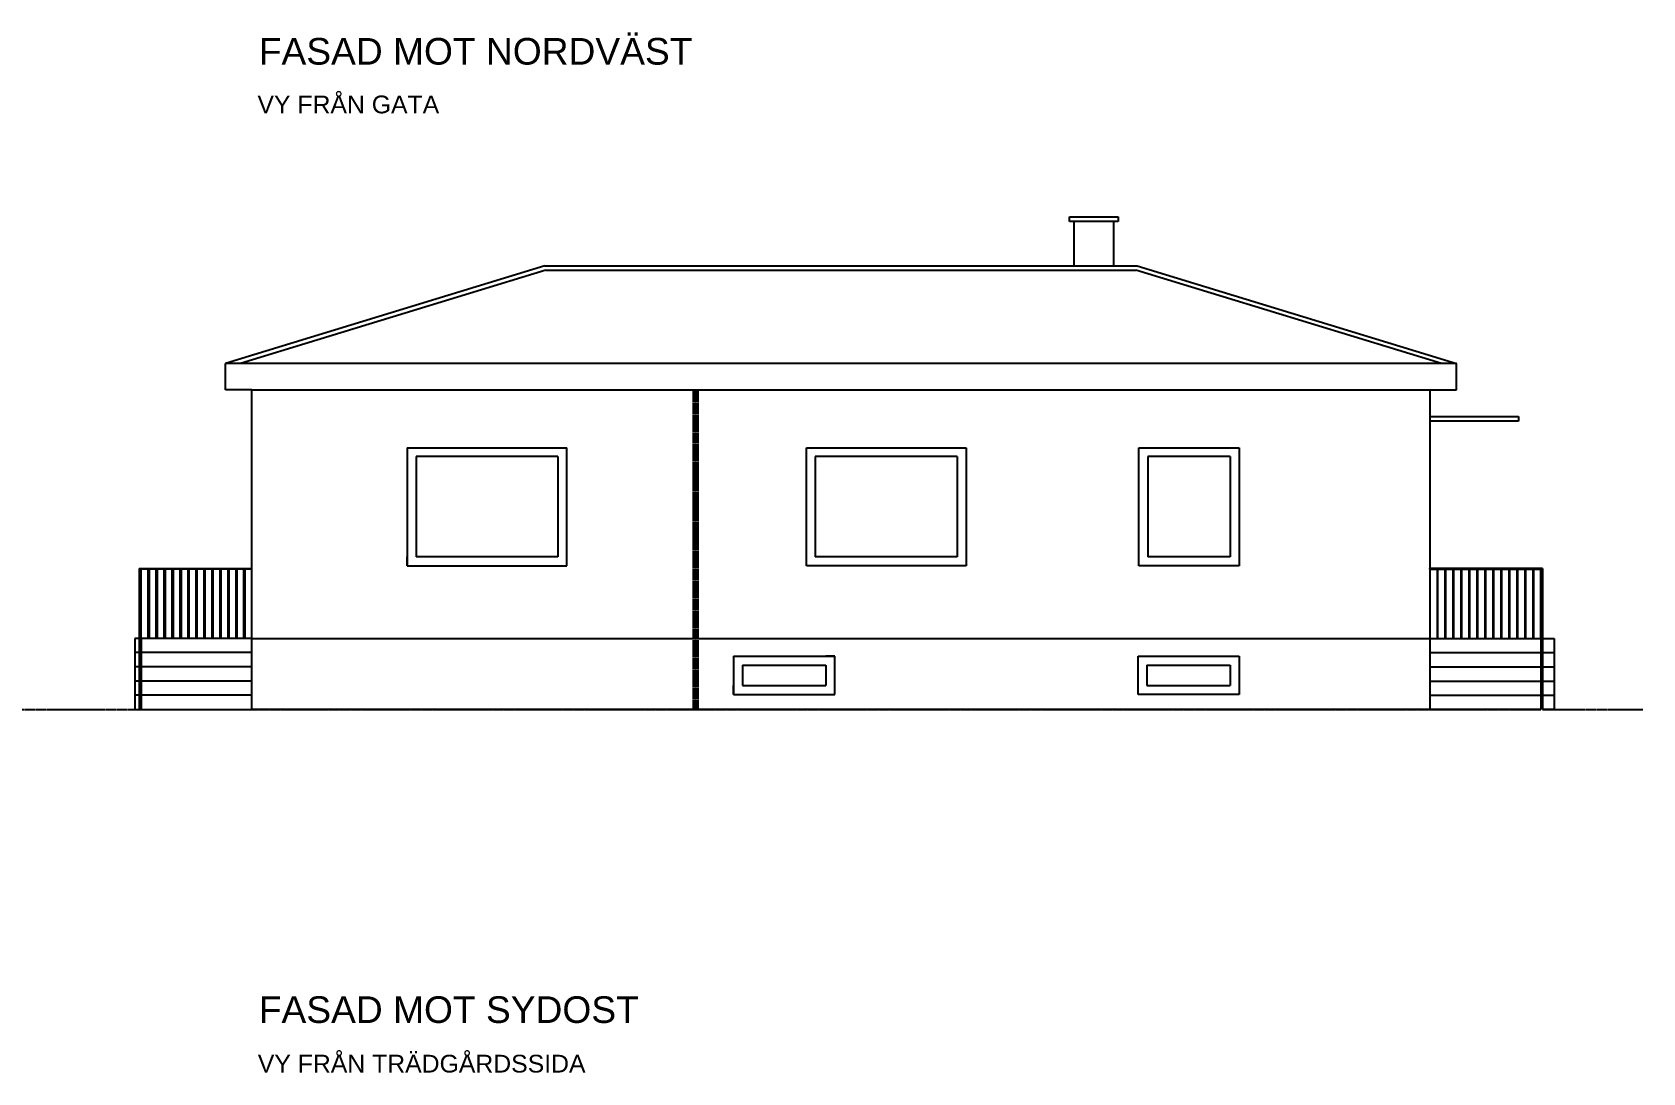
# Model space of a CAD drawing. Header units: millimetres. Extents: x -60009 to 113281, y -58228 to 411188.
# Drawn here: x -33591 to -15433, y 65021 to 76748 of the extents above; entities that cross this region are included whole.
import ezdxf

# ---------------------------------------------------------------- set-up
doc = ezdxf.new("R2010")
doc.units = ezdxf.units.MM
doc.linetypes.add('ACAD_ISO04W100', pattern=[30, 24, -3, 0, -3])
doc.linetypes.add('CENTER2', pattern=[28.575, 19.05, -3.175, 3.175, -3.175])
for name, color, linetype in [('Angivelser', 7, 'Continuous'), ('Fönster', 1, 'Continuous'), ('Förtydligande', 8, 'CENTER2'), ('Grundritningar', 1, 'Continuous'), ('Rörelsefogar', 1, 'CENTER2')]:
    doc.layers.add(name, color=color, linetype=linetype)
doc.styles.get("Standard").update_dxf_attribs({"font": 'Arial.ttf', "height": 170})

msp = doc.modelspace()

# ---------------------------------------------------------------- linework, layer by layer
at = {"layer": 'Fönster'}
for p, q in [((-29363.43, 72065.864), (-29363.43, 70735.864)), ((-29363.43, 72065.864), (-27563.43, 72065.864)), ((-29363.43, 72065.864), (-29363.43, 71965.864)), ((-29263.43, 71965.864), (-29263.43, 70835.864)), ((-27663.43, 71965.864), (-29263.43, 71965.864)), ((-27663.43, 71965.864), (-27663.43, 70835.864)), ((-27563.43, 70735.864), (-27563.43, 72065.864)), ((-24863.43, 70735.864), (-24863.43, 72065.864)), ((-24863.43, 72065.864), (-23063.43, 72065.864)), ((-24763.43, 71965.864), (-24763.43, 70835.864)), ((-23163.43, 71965.864), (-24763.43, 71965.864)), ((-23163.43, 71965.864), (-23163.43, 70835.864)), ((-23063.43, 72065.864), (-23063.43, 70735.864)), ((-21113.43, 70735.864), (-21113.43, 72065.864)), ((-21113.43, 72065.864), (-19983.43, 72065.864)), ((-21013.43, 71965.864), (-21013.43, 70835.864)), ((-20083.43, 71965.864), (-21013.43, 71965.864)), ((-20083.43, 71965.864), (-20083.43, 70835.864)), ((-19983.43, 72065.864), (-19983.43, 70735.864)), ((-29363.43, 70735.864), (-29363.43, 70835.864)), ((-27663.43, 70835.864), (-29263.43, 70835.864)), ((-23163.43, 70835.864), (-24763.43, 70835.864)), ((-20083.43, 70835.864), (-21013.43, 70835.864)), ((-29363.43, 70735.864), (-27563.43, 70735.864)), ((-23063.43, 70735.864), (-24863.43, 70735.864)), ((-19983.43, 70735.864), (-21113.43, 70735.864)), ((-25683.43, 69715.864), (-25683.43, 69285.864)), ((-25683.43, 69715.864), (-24543.43, 69715.864)), ((-25683.43, 69715.864), (-25683.43, 69615.864)), ((-25683.43, 69715.864), (-25583.43, 69715.864)), ((-25583.43, 69615.864), (-24643.43, 69615.864)), ((-25583.43, 69615.864), (-25583.43, 69385.864)), ((-24543.43, 69715.864), (-24643.43, 69715.864)), ((-24643.43, 69615.864), (-24643.43, 69385.864)), ((-24543.43, 69285.864), (-24543.43, 69715.864)), ((-21123.43, 69285.864), (-21123.43, 69715.864)), ((-21123.43, 69715.864), (-19983.43, 69715.864)), ((-21023.43, 69615.864), (-20083.43, 69615.864)), ((-21023.43, 69615.864), (-21023.43, 69385.864)), ((-20083.43, 69615.864), (-20083.43, 69385.864)), ((-19983.43, 69715.864), (-19983.43, 69285.864)), ((-25683.43, 69285.864), (-25683.43, 69385.864)), ((-25583.43, 69385.864), (-24643.43, 69385.864)), ((-21023.43, 69385.864), (-20083.43, 69385.864)), ((-25683.43, 69285.864), (-24543.43, 69285.864)), ((-19983.43, 69285.864), (-21123.43, 69285.864))]:
    msp.add_line(p, q, dxfattribs=at)
at = {"layer": 'Förtydligande', "linetype": 'ACAD_ISO04W100', "lineweight": -3, "ltscale": 0.1}
for p, q in [((-48094.778, 69115.864), (-16583.43, 69115.864)), ((-16563.43, 69115.864), (-15433.43, 69115.864))]:
    msp.add_line(p, q, dxfattribs=at)
at = {"layer": 'Grundritningar'}
for p, q in [((-21897.732, 74615.864), (-21897.732, 74665.864)), ((-21897.732, 74665.864), (-21347.732, 74665.864)), ((-21347.732, 74665.864), (-21347.732, 74615.864)), ((-21847.732, 74615.864), (-21897.732, 74615.864)), ((-21397.732, 74615.864), (-21847.732, 74615.864)), ((-21847.732, 74615.864), (-21847.732, 74115.864)), ((-21397.732, 74115.864), (-21397.732, 74615.864)), ((-21347.732, 74615.864), (-21397.732, 74615.864)), ((-27813.43, 74115.864), (-31413.43, 73015.864)), ((-27813.43, 74115.864), (-21133.43, 74115.864)), ((-21133.43, 74115.864), (-17533.43, 73015.864)), ((-27798.727, 74068.075), (-31242.325, 73015.864)), ((-27798.727, 74068.075), (-21147.732, 74067.953)), ((-17701.913, 73015.864), (-21147.732, 74067.953)), ((-31413.43, 72715.864), (-31413.43, 73015.864)), ((-17533.43, 73015.864), (-31413.43, 73015.864)), ((-17533.43, 72715.864), (-17533.43, 73015.864)), ((-31113.43, 72715.864), (-31413.43, 72715.864)), ((-31113.43, 72715.864), (-17833.43, 72715.864)), ((-31113.43, 69915.864), (-31113.43, 72715.864)), ((-17833.43, 72715.864), (-17833.43, 69915.864)), ((-17833.43, 72715.864), (-17533.43, 72715.864)), ((-17833.43, 72715.864), (-17833.43, 72415.864)), ((-17833.43, 72415.864), (-16833.43, 72415.864)), ((-16833.43, 72365.864), (-17833.43, 72365.864)), ((-16833.43, 72415.864), (-16833.43, 72365.864)), ((-32383.43, 70705.864), (-32383.43, 69115.864)), ((-32383.43, 70705.864), (-31113.43, 70705.864)), ((-32363.43, 69915.864), (-32363.43, 70695.864)), ((-31113.43, 70695.864), (-32363.43, 70695.864)), ((-32283.43, 69915.864), (-32283.43, 70695.864)), ((-32193.43, 70695.864), (-32273.43, 70695.864)), ((-32273.43, 70695.864), (-32273.43, 69915.864)), ((-32193.43, 69915.864), (-32193.43, 70695.864)), ((-32103.43, 70695.864), (-32183.43, 70695.864)), ((-32183.43, 70695.864), (-32183.43, 69915.864)), ((-32103.43, 69915.864), (-32103.43, 70695.864)), ((-32013.43, 70695.864), (-32093.43, 70695.864)), ((-32093.43, 70695.864), (-32093.43, 69915.864)), ((-32013.43, 69915.864), (-32013.43, 70695.864)), ((-31923.43, 70695.864), (-32003.43, 70695.864)), ((-32003.43, 70695.864), (-32003.43, 69915.864)), ((-31923.43, 69915.864), (-31923.43, 70695.864)), ((-31833.43, 70695.864), (-31913.43, 70695.864)), ((-31913.43, 70695.864), (-31913.43, 69915.864)), ((-31833.43, 69915.864), (-31833.43, 70695.864)), ((-31743.43, 70695.864), (-31823.43, 70695.864)), ((-31823.43, 70695.864), (-31823.43, 69915.864)), ((-31743.43, 69915.864), (-31743.43, 70695.864)), ((-31653.43, 70695.864), (-31733.43, 70695.864)), ((-31733.43, 70695.864), (-31733.43, 69915.864)), ((-31653.43, 69915.864), (-31653.43, 70695.864)), ((-31563.43, 70695.864), (-31643.43, 70695.864)), ((-31643.43, 70695.864), (-31643.43, 69915.864)), ((-31563.43, 69915.864), (-31563.43, 70695.864)), ((-31473.43, 70695.864), (-31553.43, 70695.864)), ((-31553.43, 70695.864), (-31553.43, 69915.864)), ((-31473.43, 69915.864), (-31473.43, 70695.864)), ((-31383.43, 70695.864), (-31463.43, 70695.864)), ((-31463.43, 70695.864), (-31463.43, 69915.864)), ((-31383.43, 69915.864), (-31383.43, 70695.864)), ((-31293.43, 70695.864), (-31373.43, 70695.864)), ((-31373.43, 70695.864), (-31373.43, 69915.864)), ((-31293.43, 69915.864), (-31293.43, 70695.864)), ((-31203.43, 70695.864), (-31283.43, 70695.864)), ((-31283.43, 70695.864), (-31283.43, 69915.864)), ((-31203.43, 69915.864), (-31203.43, 70695.864)), ((-31113.43, 70695.864), (-31193.43, 70695.864)), ((-31193.43, 70695.864), (-31193.43, 69915.864)), ((-17833.43, 70695.864), (-17833.43, 70705.864)), ((-16563.43, 70705.864), (-17833.43, 70705.864)), ((-17833.43, 70695.864), (-16583.43, 70695.864)), ((-17833.43, 70695.864), (-17753.43, 70695.864)), ((-17753.43, 70695.864), (-17753.43, 69915.864)), ((-17743.43, 69915.864), (-17743.43, 70695.864)), ((-17743.43, 70695.864), (-17663.43, 70695.864)), ((-17663.43, 70695.864), (-17663.43, 69915.864)), ((-17653.43, 69915.864), (-17653.43, 70695.864)), ((-17653.43, 70695.864), (-17573.43, 70695.864)), ((-17573.43, 70695.864), (-17573.43, 69915.864)), ((-17563.43, 69915.864), (-17563.43, 70695.864)), ((-17563.43, 70695.864), (-17483.43, 70695.864)), ((-17483.43, 70695.864), (-17483.43, 69915.864)), ((-17473.43, 69915.864), (-17473.43, 70695.864)), ((-17473.43, 70695.864), (-17393.43, 70695.864)), ((-17393.43, 70695.864), (-17393.43, 69915.864)), ((-17383.43, 69915.864), (-17383.43, 70695.864)), ((-17383.43, 70695.864), (-17303.43, 70695.864)), ((-17303.43, 70695.864), (-17303.43, 69915.864)), ((-17293.43, 69915.864), (-17293.43, 70695.864)), ((-17293.43, 70695.864), (-17213.43, 70695.864)), ((-17213.43, 70695.864), (-17213.43, 69915.864)), ((-17203.43, 69915.864), (-17203.43, 70695.864)), ((-17203.43, 70695.864), (-17123.43, 70695.864)), ((-17123.43, 70695.864), (-17123.43, 69915.864)), ((-17113.43, 69915.864), (-17113.43, 70695.864)), ((-17113.43, 70695.864), (-17033.43, 70695.864)), ((-17033.43, 70695.864), (-17033.43, 69915.864)), ((-17023.43, 69915.864), (-17023.43, 70695.864)), ((-17023.43, 70695.864), (-16943.43, 70695.864)), ((-16943.43, 70695.864), (-16943.43, 69915.864)), ((-16933.43, 69915.864), (-16933.43, 70695.864)), ((-16933.43, 70695.864), (-16853.43, 70695.864)), ((-16853.43, 70695.864), (-16853.43, 69915.864)), ((-16843.43, 69915.864), (-16843.43, 70695.864)), ((-16843.43, 70695.864), (-16763.43, 70695.864)), ((-16763.43, 70695.864), (-16763.43, 69915.864)), ((-16753.43, 69915.864), (-16753.43, 70695.864)), ((-16753.43, 70695.864), (-16673.43, 70695.864)), ((-16673.43, 70695.864), (-16673.43, 69915.864)), ((-16663.43, 69915.864), (-16663.43, 70695.864)), ((-16583.43, 69915.864), (-16583.43, 70695.864)), ((-16563.43, 70705.864), (-16563.43, 69115.864)), ((-32383.43, 69915.864), (-32433.43, 69915.864)), ((-32383.43, 69915.864), (-32433.43, 69915.864)), ((-32433.43, 69915.864), (-32433.43, 69115.864)), ((-31113.43, 69915.864), (-32363.43, 69915.864)), ((-32363.43, 69915.864), (-32363.43, 69115.864)), ((-32273.43, 69915.864), (-32283.43, 69915.864)), ((-32183.43, 69915.864), (-32193.43, 69915.864)), ((-32093.43, 69915.864), (-32103.43, 69915.864)), ((-32003.43, 69915.864), (-32013.43, 69915.864)), ((-31913.43, 69915.864), (-31923.43, 69915.864)), ((-31823.43, 69915.864), (-31833.43, 69915.864)), ((-31733.43, 69915.864), (-31743.43, 69915.864)), ((-31643.43, 69915.864), (-31653.43, 69915.864)), ((-31553.43, 69915.864), (-31563.43, 69915.864)), ((-31463.43, 69915.864), (-31473.43, 69915.864)), ((-31373.43, 69915.864), (-31383.43, 69915.864)), ((-31283.43, 69915.864), (-31293.43, 69915.864)), ((-31193.43, 69915.864), (-31203.43, 69915.864)), ((-31113.43, 69115.864), (-31113.43, 69915.864)), ((-31113.43, 69915.864), (-17833.43, 69915.864)), ((-17833.43, 69915.864), (-17833.43, 69115.864)), ((-17833.43, 69915.864), (-17833.43, 69715.864)), ((-17833.43, 69915.864), (-16583.43, 69915.864)), ((-17753.43, 69915.864), (-17743.43, 69915.864)), ((-17663.43, 69915.864), (-17653.43, 69915.864)), ((-17573.43, 69915.864), (-17563.43, 69915.864)), ((-17483.43, 69915.864), (-17473.43, 69915.864)), ((-17393.43, 69915.864), (-17383.43, 69915.864)), ((-17303.43, 69915.864), (-17293.43, 69915.864)), ((-17213.43, 69915.864), (-17203.43, 69915.864)), ((-17123.43, 69915.864), (-17113.43, 69915.864)), ((-17033.43, 69915.864), (-17023.43, 69915.864)), ((-16943.43, 69915.864), (-16933.43, 69915.864)), ((-16853.43, 69915.864), (-16843.43, 69915.864)), ((-16763.43, 69915.864), (-16753.43, 69915.864)), ((-16673.43, 69915.864), (-16663.43, 69915.864)), ((-16583.43, 69915.864), (-16583.43, 69115.864)), ((-16563.43, 69915.864), (-16433.43, 69915.864)), ((-16433.43, 69915.864), (-16433.43, 69115.864)), ((-32383.43, 69755.864), (-32433.43, 69755.864)), ((-31113.43, 69755.864), (-32363.43, 69755.864)), ((-17833.43, 69755.864), (-16583.43, 69755.864)), ((-16563.43, 69755.864), (-16433.43, 69755.864)), ((-32383.43, 69595.864), (-32433.43, 69595.864)), ((-31113.43, 69595.864), (-32363.43, 69595.864)), ((-17833.43, 69595.864), (-16583.43, 69595.864)), ((-16563.43, 69595.864), (-16433.43, 69595.864)), ((-32383.43, 69435.864), (-32433.43, 69435.864)), ((-31113.43, 69435.864), (-32363.43, 69435.864)), ((-17833.43, 69435.864), (-16583.43, 69435.864)), ((-16563.43, 69435.864), (-16433.43, 69435.864)), ((-32383.43, 69275.864), (-32433.43, 69275.864)), ((-31113.43, 69275.864), (-32363.43, 69275.864)), ((-17833.43, 69275.864), (-16583.43, 69275.864)), ((-16563.43, 69275.864), (-16433.43, 69275.864)), ((-32433.43, 69115.864), (-31113.43, 69115.864)), ((-17833.43, 69115.864), (-31113.43, 69115.864)), ((-26113.43, 69115.864), (-26123.43, 69115.864)), ((-16583.43, 69115.864), (-17833.43, 69115.864)), ((-16433.43, 69115.864), (-16563.43, 69115.864))]:
    msp.add_line(p, q, dxfattribs=at)
at = {"layer": 'Rörelsefogar', "lineweight": 211, "ltscale": 0.1}
msp.add_line((-26113.43, 72715.864), (-26113.43, 69115.864), dxfattribs=at)

# ---------------------------------------------------------------- texts
at = {"layer": 'Angivelser'}
for s, height, p in [('FASAD MOT NORDVÄST', 300, (-31036.568, 76382.832)), ('VY FRÅN GATA', 200, (-31051.403, 75833.838)), ('FASAD MOT SYDOST', 300, (-31036.431, 65582.832)), ('VY FRÅN TRÄDGÅRDSSIDA', 200, (-31047.315, 65024.002))]:
    msp.add_text(s, height=height, dxfattribs=at).set_placement(p)

doc.saveas('drawing.dxf')
